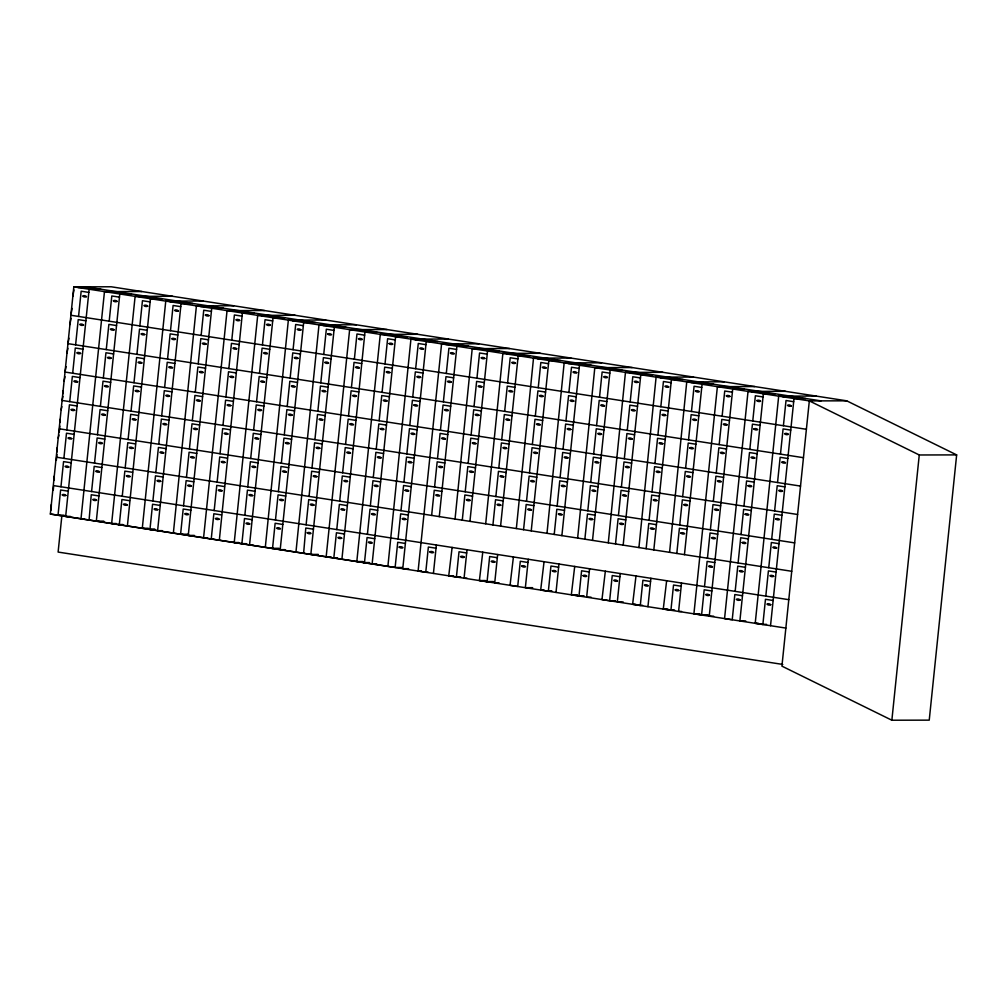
<?xml version="1.0" encoding="UTF-8"?>
<svg xmlns="http://www.w3.org/2000/svg" width="1007" height="1007" viewBox="0 0 1007 1007"><rect width="100%" height="100%" fill="white"/><g stroke="black" fill="none" stroke-linecap="round" stroke-linejoin="round"><path stroke-width="1.5" d="M785.85 628.078L50.35 514.036L73.826 286.857L111.211 286.781L846.711 400.824L956.65 454.9L929.234 720.143L891.862 720.219L781.923 666.143L809.326 400.899L846.711 400.824M51.206 509.945L51.332 504.494M53.245 490.296L53.723 485.638L788.783 599.681M54.29 480.175L54.265 476.097M56.342 460.337L56.946 454.509M57.223 451.778L57.21 447.7M58.947 435.049L58.192 438.146M59.275 431.94L59.879 426.112M60.294 422.021L60.143 419.29M61.88 406.652L61.125 409.748M62.95 396.355L62.094 400.446L797.594 514.489M63.227 393.624L63.076 390.892M64.977 376.694L64.058 381.351M66.021 366.586L65.027 372.049L800.527 486.091M67.91 348.296L66.991 352.953M68.954 338.188L67.96 343.651L803.46 457.694M71.006 318.35L69.936 324.556M72.038 308.432L70.893 315.254L806.393 429.297M73.939 289.953L72.869 296.159M60.949 486.822L63.554 461.609L71.207 462.792M63.882 458.424L66.487 433.211L74.153 434.395M66.814 430.027L69.42 404.814L77.086 405.997M69.747 401.629L72.353 376.417L80.019 377.6M72.68 373.232L75.286 348.007L82.952 349.202M75.613 344.835L78.231 319.609L85.885 320.805M78.559 316.437L81.164 291.212L88.817 292.408M61.893 515.534L58.116 552.075L782.766 664.431M91.587 491.58L94.192 466.354L101.858 467.55M94.532 463.182L97.138 437.957L104.791 439.14M97.465 434.785L100.071 409.559L107.724 410.743M100.398 406.387L103.004 381.162L110.669 382.345M103.331 377.99L105.936 352.765L113.602 353.948M106.264 349.58L108.869 324.367L116.535 325.551M109.197 321.183L111.802 295.97L119.468 297.153M122.237 496.325L124.843 471.112L132.509 472.296M125.17 467.928L127.776 442.715L135.441 443.898M128.103 439.53L130.709 414.318L138.374 415.501M131.036 411.133L133.654 385.92L141.307 387.103M133.981 382.736L136.587 357.51L144.24 358.706M136.914 354.338L139.52 329.113L147.173 330.309M139.847 325.941L142.453 300.715L150.119 301.911M152.888 501.083L155.493 475.858L163.147 477.054M155.821 472.686L158.426 447.46L166.092 448.644M158.754 444.288L161.359 419.063L169.025 420.246M161.686 415.891L164.292 390.666L171.958 391.849M164.619 387.494L167.225 362.268L174.891 363.451M167.552 359.084L170.158 333.871L177.824 335.054M170.498 330.686L173.103 305.473L180.756 306.657M183.526 505.829L186.131 480.616L193.797 481.799M186.459 477.431L189.077 452.219L196.73 453.402M189.404 449.034L192.01 423.821L199.663 425.004M192.337 420.636L194.943 395.424L202.596 396.607M195.27 392.239L197.875 367.026L205.541 368.21M198.203 363.842L200.808 338.616L208.474 339.812M201.136 335.444L203.741 310.219L211.407 311.415M211.243 538.984L213.849 513.759L221.515 514.955M214.176 510.587L216.782 485.361L224.448 486.557M217.109 482.189L219.715 456.964L227.381 458.16M220.042 453.792L222.648 428.567L230.313 429.75M222.975 425.395L225.581 400.169L233.246 401.352M225.92 396.997L228.526 371.772L236.179 372.955M228.853 368.587L231.459 343.374L239.112 344.558M231.786 340.19L234.392 314.977L242.058 316.16M241.881 543.73L244.5 518.517L252.153 519.7M244.827 515.332L247.432 490.119L255.086 491.303M247.76 486.935L250.365 461.722L258.019 462.905M250.693 458.537L253.298 433.325L260.964 434.508M253.626 430.14L256.231 404.927L263.897 406.111M256.558 401.743L259.164 376.53L266.83 377.713M259.491 373.345L262.097 348.12L269.763 349.316M262.424 344.948L265.03 319.723L272.696 320.918M272.532 548.488L275.138 523.262L282.803 524.458M275.465 520.09L278.07 494.865L285.736 496.061M278.398 491.693L281.003 466.468L288.669 467.663M281.343 463.296L283.949 438.07L291.602 439.253M284.276 434.898L286.882 409.673L294.535 410.856M287.209 406.501L289.815 381.275L297.468 382.459M290.142 378.103L292.747 352.878L300.413 354.061M293.075 349.693L295.68 324.481L303.346 325.664M306.115 524.836L308.721 499.623L316.387 500.806M309.048 496.438L311.654 471.226L319.32 472.409M311.981 468.041L314.587 442.828L322.253 444.011M314.914 439.644L317.52 414.431L325.185 415.614M317.847 411.246L320.453 386.033L328.118 387.217M320.792 382.849L323.398 357.636L331.051 358.819M323.725 354.451L326.331 329.226L333.984 330.422M336.766 529.594L339.372 504.369L347.025 505.564M339.699 501.196L342.304 475.971L349.958 477.167M342.632 472.799L345.237 447.574L352.891 448.77M345.565 444.402L348.17 419.176L355.836 420.36M348.498 416.004L351.103 390.779L358.769 391.962M351.43 387.607L354.036 362.382L361.702 363.565M354.363 359.197L356.969 333.984L364.635 335.167M367.404 534.339L370.01 509.127L377.675 510.31M370.337 505.942L372.942 480.729L380.608 481.912M373.27 477.545L375.875 452.332L383.541 453.515M376.215 449.147L378.821 423.934L386.474 425.118M379.148 420.75L381.754 395.537L389.407 396.72M382.081 392.352L384.687 367.14L392.352 368.323M385.014 363.955L387.619 338.73L395.285 339.925M398.055 539.097L400.66 513.872L408.313 515.068M400.987 510.7L403.593 485.475L411.259 486.671M403.92 482.303L406.526 457.077L414.192 458.273M406.853 453.905L409.459 428.68L417.125 429.863M409.786 425.508L412.392 400.283L420.057 401.466M412.719 397.11L415.337 371.885L422.99 373.068M415.664 368.713L418.27 343.488L425.923 344.671M425.76 572.24L428.365 547.028L436.031 548.211M431.638 515.446L434.244 490.233L441.897 491.416M434.571 487.048L437.176 461.835L444.83 463.019M437.504 458.651L440.109 433.438L447.775 434.621M440.437 430.253L443.042 405.041L450.708 406.224M443.37 401.856L445.975 376.643L453.641 377.826M446.302 373.459L448.908 348.246L456.574 349.429M433.425 573.436L436.358 545.039M439.291 516.641L456.901 346.244L468.582 346.219M462.276 520.204L464.882 494.978L472.547 496.174M465.209 491.806L467.814 466.581L475.48 467.777M468.142 463.409L470.76 438.183L478.413 439.367M471.087 435.011L473.693 409.786L481.346 410.969M474.02 406.614L476.626 381.389L484.279 382.572M476.953 378.217L479.559 352.991L487.224 354.174M467.009 549.784L464.076 578.182L466.984 578.182M469.942 521.387L487.552 351.002L499.22 350.977M492.927 524.949L495.532 499.736L503.198 500.92M495.859 496.552L498.465 471.339L506.131 472.522M498.792 468.154L501.398 442.942L509.064 444.125M501.725 439.757L504.331 414.544L511.997 415.727M504.658 411.36L507.264 386.147L514.929 387.33M507.604 382.962L510.209 357.749L517.862 358.933M497.647 554.542L494.714 582.94L499.094 582.927M500.58 526.145L518.19 355.748L529.871 355.735M517.699 586.502L520.304 561.277L527.97 562.472M523.564 529.707L526.17 504.482L533.836 505.678M526.51 501.31L529.116 476.084L536.769 477.28M529.443 472.912L532.048 447.687L539.702 448.883M532.376 444.515L534.981 419.29L542.647 420.473M535.309 416.118L537.914 390.892L545.58 392.075M538.242 387.72L540.847 362.495L548.513 363.678M528.297 559.288L525.364 587.685L532.665 587.673M531.23 530.89L548.84 360.506L560.521 360.481M554.215 534.453L556.821 509.24L564.486 510.423M557.148 506.055L559.754 480.843L567.419 482.026M560.081 477.658L562.686 452.445L570.352 453.628M563.026 449.26L565.632 424.048L573.285 425.231M565.959 420.863L568.565 395.65L576.218 396.834M568.892 392.466L571.498 367.253L579.151 368.436M556.002 592.443L558.948 564.046M561.881 535.648L579.491 365.251L591.159 365.239M584.866 539.211L587.471 513.985L595.124 515.181M587.798 510.813L590.404 485.588L598.07 486.784M590.731 482.416L593.337 457.191L601.003 458.386M593.664 454.019L596.27 428.793L603.936 429.976M596.597 425.621L599.203 400.396L606.869 401.579M599.53 397.224L602.136 371.998L609.801 373.182M589.586 568.791L586.653 597.189L591.033 597.176M592.519 540.394L610.129 370.01L621.81 369.984M615.504 543.956L618.109 518.743L625.775 519.927M618.436 515.559L621.055 490.346L628.708 491.529M621.382 487.161L623.988 461.949L631.641 463.132M624.315 458.764L626.92 433.551L634.574 434.734M627.248 430.367L629.853 405.154L637.519 406.337M630.181 401.969L632.786 376.756L640.452 377.94M620.236 573.549L617.304 601.947L623.144 601.934M623.169 545.152L640.779 374.755L652.448 374.742M640.288 605.509L642.894 580.284L650.547 581.48M646.154 548.714L648.76 523.489L656.426 524.685M649.087 520.317L651.693 495.092L659.358 496.287M652.02 491.92L654.626 466.694L662.291 467.89M654.953 463.522L657.558 438.297L665.224 439.493M657.898 435.125L660.504 409.899L668.157 411.083M660.831 406.727L663.437 381.502L671.09 382.685M647.942 606.692L650.887 578.295M653.82 549.898L671.417 379.513L683.098 379.488M676.805 553.46L679.41 528.247L687.064 529.43M679.738 525.062L682.343 499.85L689.996 501.033M682.67 496.665L685.276 471.452L692.942 472.635M685.603 468.268L688.209 443.055L695.875 444.238M688.536 439.87L691.142 414.657L698.808 415.841M691.469 411.473L694.075 386.26L701.741 387.443M681.525 583.053L678.592 611.45L681.512 611.438M684.458 554.656L702.068 384.259L713.749 384.246M704.51 586.615L707.115 561.39L714.781 562.586M707.443 558.218L710.048 532.993L717.714 534.188M710.376 529.82L712.981 504.595L720.647 505.791M713.321 501.423L715.927 476.198L723.58 477.394M716.254 473.026L718.86 447.8L726.513 448.996M719.187 444.628L721.792 419.403L729.458 420.586M722.12 416.231L724.725 391.006L732.391 392.189M732.227 619.758L734.833 594.545L742.486 595.729M735.16 591.361L737.766 566.148L745.419 567.331M738.093 562.963L740.699 537.751L748.365 538.934M741.026 534.566L743.632 509.353L751.298 510.536M743.959 506.169L746.565 480.956L754.23 482.139M746.892 477.771L749.498 452.558L757.163 453.742M749.825 449.374L752.43 424.161L760.096 425.344M752.77 420.976L755.376 395.764L763.029 396.947M762.865 624.516L765.471 599.291L773.137 600.487M765.798 596.119L768.404 570.893L776.07 572.089M768.744 567.721L771.349 542.496L779.003 543.692M771.677 539.324L774.282 514.099L781.936 515.294M774.61 510.927L777.215 485.701L784.881 486.897M777.542 482.529L780.148 457.304L787.814 458.5M780.475 454.132L783.081 428.906L790.747 430.102M783.408 425.734L786.014 400.509L793.68 401.692M770.531 625.699L794.007 398.52L805.688 398.495M891.862 720.219L919.265 454.975L809.326 400.899L73.826 286.857M78.055 287.511L89.736 287.486M100.826 289.198L89.145 289.223L65.669 516.415L70.326 516.402M141.861 291.526L104.476 291.602L81.001 518.781L84.248 518.781M108.706 292.257L120.374 292.231M131.476 293.956L119.795 293.981L96.32 521.16L103.784 521.148M172.499 296.285L135.114 296.36L111.639 523.539L116.296 523.527M139.344 297.015L151.025 296.989M162.114 298.701L150.446 298.727L127.398 525.918M203.15 301.03L165.765 301.106L142.289 528.285L148.344 528.272M169.994 301.76L181.675 301.735M192.765 303.459L181.084 303.485L157.608 530.664L162.265 530.651M233.788 305.788L196.415 305.864L173.368 533.043M200.645 306.518L212.313 306.493M223.416 308.205L211.734 308.23L188.259 535.422L194.313 535.409M264.438 310.534L227.053 310.609L203.578 537.788L206.825 537.788M231.283 311.264L242.964 311.239M254.054 312.963L242.385 312.988L219.337 540.167M295.089 315.292L257.704 315.367L234.228 542.546L238.873 542.534M261.933 316.022L273.614 315.997M284.704 317.709L273.023 317.734L249.547 544.925L252.795 544.913M325.727 320.037L288.354 320.113L265.307 547.292M292.584 320.767L304.252 320.742M315.355 322.467L303.673 322.492L280.198 549.671L284.843 549.658M356.377 324.795L318.992 324.871L295.957 552.05M323.222 325.525L334.903 325.5M345.993 327.212L334.324 327.237L310.836 554.429L318.3 554.404M387.028 329.541L349.643 329.616L326.167 556.795L330.812 556.795M353.872 330.271L365.541 330.246M376.643 331.97L364.962 331.995L341.927 559.175M417.666 334.299L380.281 334.374L356.805 561.554L362.872 561.541M384.51 335.029L396.192 335.004M407.281 336.716L395.613 336.741L372.137 563.933L376.782 563.92M448.316 339.044L410.932 339.12L387.896 566.299M415.161 339.774L426.842 339.749M437.932 341.474L426.251 341.499L402.775 568.678L408.615 568.665M478.967 343.802L441.582 343.878L418.106 571.057L421.354 571.045M445.811 344.532L457.48 344.507M509.605 348.548L472.22 348.623L455.051 519.008M476.449 349.278L488.131 349.253M540.255 353.306L502.871 353.381L485.701 523.766M507.1 354.036L518.781 354.011M570.893 358.051L533.521 358.127L516.352 528.511M537.751 358.782L549.419 358.756M601.544 362.81L564.159 362.885L546.99 533.269M568.389 363.54L580.07 363.514M632.195 367.555L594.81 367.631L577.64 538.015M599.039 368.285L610.72 368.26M662.833 372.313L625.46 372.389L608.291 542.773M629.69 373.043L641.358 373.018M693.483 377.059L656.098 377.134L638.929 547.518M660.328 377.789L672.009 377.763M724.134 381.817L686.749 381.892L669.579 552.277M690.978 382.547L702.647 382.522M754.772 386.562L717.387 386.638L693.911 613.817L699.978 613.817M721.616 387.292L733.297 387.267M744.387 388.992L732.718 389.017L709.243 616.196L713.623 616.196M785.422 391.32L748.037 391.396L724.562 618.575L731.22 619.607M752.267 392.05L763.948 392.025M775.038 393.75L763.356 393.762L739.881 620.954L745.721 620.941M816.06 396.066L778.688 396.141L755.212 623.32L758.46 623.32M782.917 396.796L794.586 396.771M59.589 428.844L794.661 542.886M919.265 454.975L956.65 454.9M56.656 457.241L791.729 571.284M50.35 514.036L394.115 567.331M64.07 515.206L58.016 515.219L60.621 490.006L68.275 491.189M89.094 519.977L91.259 494.752L98.925 495.947M118.297 524.571L122.955 524.559M122.552 524.723L119.304 524.723L121.91 499.51L129.576 500.693M148.948 529.317L155.002 529.304M154.6 529.468L149.955 529.481L152.561 504.255L160.214 505.451M188.057 534.213L180.593 534.226L183.198 509.013L190.864 510.197M210.236 538.821L213.484 538.821M240.887 543.579L246.539 543.717M452.118 547.405L448.744 575.803L453.402 575.803M271.538 548.324L278.989 548.312M482.768 552.163L479.395 580.561L485.45 580.548M303.623 553.233L305.788 528.02L313.441 529.204M513.419 556.909L510.046 585.306L516.704 586.338M332.826 557.828L337.483 557.828M337.068 557.979L333.82 557.991L336.426 532.766L344.092 533.962M544.057 561.667L540.683 590.064L543.931 590.052M363.477 562.586L369.531 562.573M369.128 562.737L364.471 562.737L367.077 537.524L374.742 538.707M574.707 566.412L571.334 594.81L577.389 594.797M402.41 567.482L395.122 567.495L397.727 542.269L405.38 543.465M605.345 571.17L601.972 599.568L608.643 600.6M424.765 572.089L428.013 572.077M635.996 575.916L632.623 604.313L635.87 604.313M455.403 576.835L460.061 576.835M460.791 576.986L456.41 576.998L459.016 551.773L466.682 552.969M666.647 580.674L663.273 609.071L667.918 609.059M486.054 581.593L493.518 581.58M492.889 581.731L487.061 581.744L489.666 556.531L497.32 557.714M547.342 591.096L552 591.084M551.27 591.247L548.349 591.247L550.955 566.035L558.621 567.218M577.993 595.842L584.047 595.842M583.368 595.993L578.987 596.006L581.593 570.78L589.259 571.976M615.478 600.738L609.638 600.751L612.243 575.538L619.909 576.721M639.281 605.358L642.529 605.345M669.932 610.104L674.589 610.091M673.847 610.255L670.926 610.255L673.532 585.042L681.198 586.225M700.57 614.862L708.034 614.836M707.418 615L701.577 615.013L704.183 589.787L711.848 590.983M761.871 624.365L766.516 624.353M85.507 286.831L821.007 400.874M418.534 571.057L425.206 572.089M449.185 575.803L455.844 576.835M479.836 580.561L486.494 581.593M541.124 590.064L547.783 591.096M571.775 594.81L578.433 595.842M633.063 604.313L639.722 605.345M663.714 609.071L670.372 610.104M694.352 613.817L701.01 614.849M755.64 623.32L762.312 624.353M770.758 604.716A4.506 3.688 89.9 0 0 766.919 604.124A4.695 3.852 89.9 0 0 770.758 604.716M740.107 599.971A4.506 3.688 89.9 0 0 736.281 599.379A4.695 3.852 89.9 0 0 740.107 599.971M709.457 595.213A4.506 3.688 89.9 0 0 705.63 594.621A4.695 3.852 89.9 0 0 709.457 595.213M678.819 590.467A4.506 3.688 89.9 0 0 674.98 589.875A4.695 3.852 89.9 0 0 678.819 590.467M648.168 585.709A4.506 3.688 89.9 0 0 644.342 585.117A4.695 3.852 89.9 0 0 648.168 585.709M617.518 580.963A4.506 3.688 89.9 0 0 613.691 580.359A4.695 3.852 89.9 0 0 617.518 580.963M583.04 575.614A4.695 3.852 89.9 0 0 586.88 576.205A4.506 3.688 89.9 0 0 583.04 575.614M552.402 570.856A4.695 3.852 89.9 0 0 556.229 571.46A4.506 3.688 89.9 0 0 552.402 570.856M521.752 566.11A4.695 3.852 89.9 0 0 525.591 566.702A4.506 3.688 89.9 0 0 521.752 566.11M494.94 561.956A4.506 3.688 89.9 0 0 491.114 561.352A4.695 3.852 89.9 0 0 494.94 561.956M464.29 557.198A4.506 3.688 89.9 0 0 460.463 556.607A4.695 3.852 89.9 0 0 464.29 557.198M429.813 551.849A4.695 3.852 89.9 0 0 433.652 552.453A4.506 3.688 89.9 0 0 429.813 551.849M773.691 576.319A4.506 3.688 89.9 0 0 769.852 575.727A4.695 3.852 89.9 0 0 773.691 576.319M743.04 571.573A4.506 3.688 89.9 0 0 739.214 570.969A4.695 3.852 89.9 0 0 743.04 571.573M712.39 566.815A4.506 3.688 89.9 0 0 708.563 566.224A4.695 3.852 89.9 0 0 712.39 566.815M776.624 547.921A4.506 3.688 89.9 0 0 772.797 547.33A4.695 3.852 89.9 0 0 776.624 547.921M742.146 542.572A4.695 3.852 89.9 0 0 745.973 543.176A4.506 3.688 89.9 0 0 742.146 542.572M715.335 538.418A4.506 3.688 89.9 0 0 711.496 537.826A4.695 3.852 89.9 0 0 715.335 538.418M680.858 533.068A4.695 3.852 89.9 0 0 684.684 533.672A4.506 3.688 89.9 0 0 680.858 533.068M654.034 528.914A4.506 3.688 89.9 0 0 650.207 528.323A4.695 3.852 89.9 0 0 654.034 528.914M623.396 524.169A4.506 3.688 89.9 0 0 619.557 523.564A4.695 3.852 89.9 0 0 623.396 524.169M592.745 519.411A4.506 3.688 89.9 0 0 588.919 518.819A4.695 3.852 89.9 0 0 592.745 519.411M562.095 514.665A4.506 3.688 89.9 0 0 558.268 514.061A4.695 3.852 89.9 0 0 562.095 514.665M531.457 509.907A4.506 3.688 89.9 0 0 527.618 509.315A4.695 3.852 89.9 0 0 531.457 509.907M500.806 505.162A4.506 3.688 89.9 0 0 496.98 504.557A4.695 3.852 89.9 0 0 500.806 505.162M470.168 500.403A4.506 3.688 89.9 0 0 466.329 499.812A4.695 3.852 89.9 0 0 470.168 500.403M439.518 495.658A4.506 3.688 89.9 0 0 435.691 495.054A4.695 3.852 89.9 0 0 439.518 495.658M656.967 500.517A4.506 3.688 89.9 0 0 653.14 499.925A4.695 3.852 89.9 0 0 656.967 500.517M534.39 481.51A4.506 3.688 89.9 0 0 530.563 480.918A4.695 3.852 89.9 0 0 534.39 481.51M745.079 514.174A4.695 3.852 89.9 0 0 748.906 514.778A4.506 3.688 89.9 0 0 745.079 514.174M683.791 504.671A4.695 3.852 89.9 0 0 687.617 505.275A4.506 3.688 89.9 0 0 683.791 504.671M775.73 518.932A4.695 3.852 89.9 0 0 779.556 519.524A4.506 3.688 89.9 0 0 775.73 518.932M626.329 495.771A4.506 3.688 89.9 0 0 622.49 495.167A4.695 3.852 89.9 0 0 626.329 495.771M595.678 491.013A4.506 3.688 89.9 0 0 591.852 490.422A4.695 3.852 89.9 0 0 595.678 491.013M442.451 467.261A4.506 3.688 89.9 0 0 438.624 466.656A4.695 3.852 89.9 0 0 442.451 467.261M565.04 486.268A4.506 3.688 89.9 0 0 561.201 485.664A4.695 3.852 89.9 0 0 565.04 486.268M718.268 510.02A4.506 3.688 89.9 0 0 714.429 509.429A4.695 3.852 89.9 0 0 718.268 510.02M503.739 476.764A4.506 3.688 89.9 0 0 499.913 476.16A4.695 3.852 89.9 0 0 503.739 476.764M473.101 472.006A4.506 3.688 89.9 0 0 469.262 471.414A4.695 3.852 89.9 0 0 473.101 472.006M748.012 485.777A4.695 3.852 89.9 0 0 751.839 486.381A4.506 3.688 89.9 0 0 748.012 485.777M782.489 491.126A4.506 3.688 89.9 0 0 778.663 490.535A4.695 3.852 89.9 0 0 782.489 491.126M686.724 476.273A4.695 3.852 89.9 0 0 690.55 476.877A4.506 3.688 89.9 0 0 686.724 476.273M659.912 472.119A4.506 3.688 89.9 0 0 656.073 471.528A4.695 3.852 89.9 0 0 659.912 472.119M721.201 481.623A4.506 3.688 89.9 0 0 717.374 481.031A4.695 3.852 89.9 0 0 721.201 481.623M506.672 448.354A4.506 3.688 89.9 0 0 502.845 447.763A4.695 3.852 89.9 0 0 506.672 448.354M476.034 443.609A4.506 3.688 89.9 0 0 472.195 443.017A4.695 3.852 89.9 0 0 476.034 443.609M629.262 467.374A4.506 3.688 89.9 0 0 625.435 466.77A4.695 3.852 89.9 0 0 629.262 467.374M598.611 462.616A4.506 3.688 89.9 0 0 594.785 462.024A4.695 3.852 89.9 0 0 598.611 462.616M445.384 438.851A4.506 3.688 89.9 0 0 441.557 438.259A4.695 3.852 89.9 0 0 445.384 438.851M537.323 453.112A4.506 3.688 89.9 0 0 533.496 452.521A4.695 3.852 89.9 0 0 537.323 453.112M567.973 457.87A4.506 3.688 89.9 0 0 564.134 457.266A4.695 3.852 89.9 0 0 567.973 457.87M662.845 443.722A4.506 3.688 89.9 0 0 659.006 443.13A4.695 3.852 89.9 0 0 662.845 443.722M785.422 462.729A4.506 3.688 89.9 0 0 781.596 462.137A4.695 3.852 89.9 0 0 785.422 462.729M754.784 457.984A4.506 3.688 89.9 0 0 750.945 457.379A4.695 3.852 89.9 0 0 754.784 457.984M724.134 453.226A4.506 3.688 89.9 0 0 720.307 452.634A4.695 3.852 89.9 0 0 724.134 453.226M509.618 419.957A4.506 3.688 89.9 0 0 505.778 419.365A4.695 3.852 89.9 0 0 509.618 419.957M478.967 415.211A4.506 3.688 89.9 0 0 475.14 414.62A4.695 3.852 89.9 0 0 478.967 415.211M632.195 438.964A4.506 3.688 89.9 0 0 628.368 438.372A4.695 3.852 89.9 0 0 632.195 438.964M601.544 434.218A4.506 3.688 89.9 0 0 597.717 433.627A4.695 3.852 89.9 0 0 601.544 434.218M448.316 410.453A4.506 3.688 89.9 0 0 444.49 409.862A4.695 3.852 89.9 0 0 448.316 410.453M570.906 429.46A4.506 3.688 89.9 0 0 567.079 428.869A4.695 3.852 89.9 0 0 570.906 429.46M540.255 424.715A4.506 3.688 89.9 0 0 536.429 424.123A4.695 3.852 89.9 0 0 540.255 424.715M689.657 447.876A4.695 3.852 89.9 0 0 693.483 448.48A4.506 3.688 89.9 0 0 689.657 447.876M512.55 391.559A4.506 3.688 89.9 0 0 508.711 390.968A4.695 3.852 89.9 0 0 512.55 391.559M481.9 386.814A4.506 3.688 89.9 0 0 478.073 386.222A4.695 3.852 89.9 0 0 481.9 386.814M635.127 410.566A4.506 3.688 89.9 0 0 631.301 409.975A4.695 3.852 89.9 0 0 635.127 410.566M604.49 405.821A4.506 3.688 89.9 0 0 600.65 405.229A4.695 3.852 89.9 0 0 604.49 405.821M451.249 382.056A4.506 3.688 89.9 0 0 447.423 381.464A4.695 3.852 89.9 0 0 451.249 382.056M543.188 396.317A4.506 3.688 89.9 0 0 539.362 395.726A4.695 3.852 89.9 0 0 543.188 396.317M573.839 401.063A4.506 3.688 89.9 0 0 570.012 400.471A4.695 3.852 89.9 0 0 573.839 401.063M753.878 428.982A4.695 3.852 89.9 0 0 757.717 429.574A4.506 3.688 89.9 0 0 753.878 428.982M696.429 420.07A4.506 3.688 89.9 0 0 692.589 419.478A4.695 3.852 89.9 0 0 696.429 420.07M665.778 415.325A4.506 3.688 89.9 0 0 661.951 414.733A4.695 3.852 89.9 0 0 665.778 415.325M727.067 424.828A4.506 3.688 89.9 0 0 723.24 424.237A4.695 3.852 89.9 0 0 727.067 424.828M788.355 434.332A4.506 3.688 89.9 0 0 784.529 433.74A4.695 3.852 89.9 0 0 788.355 434.332M756.823 400.585A4.695 3.852 89.9 0 0 760.65 401.176A4.506 3.688 89.9 0 0 756.823 400.585M791.301 405.934A4.506 3.688 89.9 0 0 787.461 405.343A4.695 3.852 89.9 0 0 791.301 405.934M695.522 391.081A4.695 3.852 89.9 0 0 699.362 391.673A4.506 3.688 89.9 0 0 695.522 391.081M668.711 386.927A4.506 3.688 89.9 0 0 664.884 386.336A4.695 3.852 89.9 0 0 668.711 386.927M729.999 396.431A4.506 3.688 89.9 0 0 726.173 395.839A4.695 3.852 89.9 0 0 729.999 396.431M515.483 363.162A4.506 3.688 89.9 0 0 511.657 362.57A4.695 3.852 89.9 0 0 515.483 363.162M484.833 358.416A4.506 3.688 89.9 0 0 481.006 357.825A4.695 3.852 89.9 0 0 484.833 358.416M638.06 382.169A4.506 3.688 89.9 0 0 634.234 381.577A4.695 3.852 89.9 0 0 638.06 382.169M607.422 377.424A4.506 3.688 89.9 0 0 603.583 376.832A4.695 3.852 89.9 0 0 607.422 377.424M454.195 353.658A4.506 3.688 89.9 0 0 450.356 353.067A4.695 3.852 89.9 0 0 454.195 353.658M576.772 372.666A4.506 3.688 89.9 0 0 572.945 372.074A4.695 3.852 89.9 0 0 576.772 372.666M546.121 367.92A4.506 3.688 89.9 0 0 542.295 367.328A4.695 3.852 89.9 0 0 546.121 367.92M399.175 547.103A4.695 3.852 89.9 0 0 403.001 547.695A4.506 3.688 89.9 0 0 399.175 547.103M307.236 532.841A4.695 3.852 89.9 0 0 311.062 533.446A4.506 3.688 89.9 0 0 307.236 532.841M368.524 542.345A4.695 3.852 89.9 0 0 372.351 542.949A4.506 3.688 89.9 0 0 368.524 542.345M280.412 528.688A4.506 3.688 89.9 0 0 276.585 528.096A4.695 3.852 89.9 0 0 280.412 528.688M341.713 538.191A4.506 3.688 89.9 0 0 337.874 537.6A4.695 3.852 89.9 0 0 341.713 538.191M127.184 504.935A4.506 3.688 89.9 0 0 123.358 504.331A4.695 3.852 89.9 0 0 127.184 504.935M96.546 500.177A4.506 3.688 89.9 0 0 92.707 499.585A4.695 3.852 89.9 0 0 96.546 500.177M249.774 523.942A4.506 3.688 89.9 0 0 245.935 523.338A4.695 3.852 89.9 0 0 249.774 523.942M219.123 519.184A4.506 3.688 89.9 0 0 215.297 518.592A4.695 3.852 89.9 0 0 219.123 519.184M65.896 495.431A4.506 3.688 89.9 0 0 62.069 494.827A4.695 3.852 89.9 0 0 65.896 495.431M188.485 514.439A4.506 3.688 89.9 0 0 184.646 513.834A4.695 3.852 89.9 0 0 188.485 514.439M157.835 509.68A4.506 3.688 89.9 0 0 154.008 509.089A4.695 3.852 89.9 0 0 157.835 509.68M222.056 490.787A4.506 3.688 89.9 0 0 218.229 490.195A4.695 3.852 89.9 0 0 222.056 490.787M313.995 505.048A4.506 3.688 89.9 0 0 310.169 504.444A4.695 3.852 89.9 0 0 313.995 505.048M283.357 500.29A4.506 3.688 89.9 0 0 279.518 499.699A4.695 3.852 89.9 0 0 283.357 500.29M405.934 519.297A4.506 3.688 89.9 0 0 402.108 518.706A4.695 3.852 89.9 0 0 405.934 519.297M375.284 514.552A4.506 3.688 89.9 0 0 371.457 513.948A4.695 3.852 89.9 0 0 375.284 514.552M344.646 509.794A4.506 3.688 89.9 0 0 340.819 509.202A4.695 3.852 89.9 0 0 344.646 509.794M130.117 476.538A4.506 3.688 89.9 0 0 126.29 475.933A4.695 3.852 89.9 0 0 130.117 476.538M99.479 471.78A4.506 3.688 89.9 0 0 95.64 471.188A4.695 3.852 89.9 0 0 99.479 471.78M252.707 495.545A4.506 3.688 89.9 0 0 248.88 494.94A4.695 3.852 89.9 0 0 252.707 495.545M68.828 467.021A4.506 3.688 89.9 0 0 65.002 466.43A4.695 3.852 89.9 0 0 68.828 467.021M160.768 481.283A4.506 3.688 89.9 0 0 156.941 480.691A4.695 3.852 89.9 0 0 160.768 481.283M191.418 486.041A4.506 3.688 89.9 0 0 187.579 485.437A4.695 3.852 89.9 0 0 191.418 486.041M316.928 476.651A4.506 3.688 89.9 0 0 313.101 476.047A4.695 3.852 89.9 0 0 316.928 476.651M374.39 485.55A4.695 3.852 89.9 0 0 378.229 486.154A4.506 3.688 89.9 0 0 374.39 485.55M405.041 490.308A4.695 3.852 89.9 0 0 408.867 490.9A4.506 3.688 89.9 0 0 405.041 490.308M163.7 452.886A4.506 3.688 89.9 0 0 159.874 452.294A4.695 3.852 89.9 0 0 163.7 452.886M71.761 438.624A4.506 3.688 89.9 0 0 67.935 438.032A4.695 3.852 89.9 0 0 71.761 438.624M194.351 457.631A4.506 3.688 89.9 0 0 190.512 457.04A4.695 3.852 89.9 0 0 194.351 457.631M286.29 471.893A4.506 3.688 89.9 0 0 282.451 471.301A4.695 3.852 89.9 0 0 286.29 471.893M347.579 481.396A4.506 3.688 89.9 0 0 343.752 480.805A4.695 3.852 89.9 0 0 347.579 481.396M133.062 448.128A4.506 3.688 89.9 0 0 129.223 447.536A4.695 3.852 89.9 0 0 133.062 448.128M102.412 443.382A4.506 3.688 89.9 0 0 98.585 442.79A4.695 3.852 89.9 0 0 102.412 443.382M255.64 467.147A4.506 3.688 89.9 0 0 251.813 466.543A4.695 3.852 89.9 0 0 255.64 467.147M224.989 462.389A4.506 3.688 89.9 0 0 221.162 461.798A4.695 3.852 89.9 0 0 224.989 462.389M319.861 448.241A4.506 3.688 89.9 0 0 316.034 447.649A4.695 3.852 89.9 0 0 319.861 448.241M289.223 443.495A4.506 3.688 89.9 0 0 285.396 442.904A4.695 3.852 89.9 0 0 289.223 443.495M411.8 462.503A4.506 3.688 89.9 0 0 407.973 461.911A4.695 3.852 89.9 0 0 411.8 462.503M381.162 457.757A4.506 3.688 89.9 0 0 377.323 457.153A4.695 3.852 89.9 0 0 381.162 457.757M350.512 452.999A4.506 3.688 89.9 0 0 346.685 452.407A4.695 3.852 89.9 0 0 350.512 452.999M135.995 419.73A4.506 3.688 89.9 0 0 132.156 419.139A4.695 3.852 89.9 0 0 135.995 419.73M105.345 414.985A4.506 3.688 89.9 0 0 101.518 414.393A4.695 3.852 89.9 0 0 105.345 414.985M258.572 438.737A4.506 3.688 89.9 0 0 254.746 438.146A4.695 3.852 89.9 0 0 258.572 438.737M227.934 433.992A4.506 3.688 89.9 0 0 224.095 433.4A4.695 3.852 89.9 0 0 227.934 433.992M74.694 410.227A4.506 3.688 89.9 0 0 70.868 409.635A4.695 3.852 89.9 0 0 74.694 410.227M197.284 429.234A4.506 3.688 89.9 0 0 193.457 428.642A4.695 3.852 89.9 0 0 197.284 429.234M166.633 424.488A4.506 3.688 89.9 0 0 162.807 423.897A4.695 3.852 89.9 0 0 166.633 424.488M322.806 419.843A4.506 3.688 89.9 0 0 318.967 419.252A4.695 3.852 89.9 0 0 322.806 419.843M292.156 415.098A4.506 3.688 89.9 0 0 288.329 414.506A4.695 3.852 89.9 0 0 292.156 415.098M414.746 434.105A4.506 3.688 89.9 0 0 410.906 433.513A4.695 3.852 89.9 0 0 414.746 434.105M380.268 428.755A4.695 3.852 89.9 0 0 384.095 429.347A4.506 3.688 89.9 0 0 380.268 428.755M353.444 424.602A4.506 3.688 89.9 0 0 349.618 424.01A4.695 3.852 89.9 0 0 353.444 424.602M138.928 391.333A4.506 3.688 89.9 0 0 135.089 390.741A4.695 3.852 89.9 0 0 138.928 391.333M108.278 386.587A4.506 3.688 89.9 0 0 104.451 385.996A4.695 3.852 89.9 0 0 108.278 386.587M261.505 410.34A4.506 3.688 89.9 0 0 257.679 409.748A4.695 3.852 89.9 0 0 261.505 410.34M230.867 405.594A4.506 3.688 89.9 0 0 227.028 405.003A4.695 3.852 89.9 0 0 230.867 405.594M77.64 381.829A4.506 3.688 89.9 0 0 73.801 381.238A4.695 3.852 89.9 0 0 77.64 381.829M200.217 400.836A4.506 3.688 89.9 0 0 196.39 400.245A4.695 3.852 89.9 0 0 200.217 400.836M169.566 396.091A4.506 3.688 89.9 0 0 165.74 395.499A4.695 3.852 89.9 0 0 169.566 396.091M413.839 405.116A4.695 3.852 89.9 0 0 417.678 405.708A4.506 3.688 89.9 0 0 413.839 405.116M229.974 376.605A4.695 3.852 89.9 0 0 233.8 377.197A4.506 3.688 89.9 0 0 229.974 376.605M80.573 353.432A4.506 3.688 89.9 0 0 76.733 352.84A4.695 3.852 89.9 0 0 80.573 353.432M172.512 367.693A4.506 3.688 89.9 0 0 168.673 367.102A4.695 3.852 89.9 0 0 172.512 367.693M203.15 372.439A4.506 3.688 89.9 0 0 199.323 371.847A4.695 3.852 89.9 0 0 203.15 372.439M264.438 381.943A4.506 3.688 89.9 0 0 260.612 381.351A4.695 3.852 89.9 0 0 264.438 381.943M111.211 358.19A4.506 3.688 89.9 0 0 107.384 357.598A4.695 3.852 89.9 0 0 111.211 358.19M141.861 362.935A4.506 3.688 89.9 0 0 138.035 362.344A4.695 3.852 89.9 0 0 141.861 362.935M356.377 396.204A4.506 3.688 89.9 0 0 352.551 395.613A4.695 3.852 89.9 0 0 356.377 396.204M387.028 400.95A4.506 3.688 89.9 0 0 383.201 400.358A4.695 3.852 89.9 0 0 387.028 400.95M295.089 386.701A4.506 3.688 89.9 0 0 291.262 386.109A4.695 3.852 89.9 0 0 295.089 386.701M325.739 391.446A4.506 3.688 89.9 0 0 321.9 390.854A4.695 3.852 89.9 0 0 325.739 391.446M389.961 372.552A4.506 3.688 89.9 0 0 386.134 371.961A4.695 3.852 89.9 0 0 389.961 372.552M420.611 377.31A4.506 3.688 89.9 0 0 416.772 376.719A4.695 3.852 89.9 0 0 420.611 377.31M324.846 362.457A4.695 3.852 89.9 0 0 328.672 363.049A4.506 3.688 89.9 0 0 324.846 362.457M298.022 358.303A4.506 3.688 89.9 0 0 294.195 357.712A4.695 3.852 89.9 0 0 298.022 358.303M359.323 367.807A4.506 3.688 89.9 0 0 355.484 367.215A4.695 3.852 89.9 0 0 359.323 367.807M144.794 334.538A4.506 3.688 89.9 0 0 140.967 333.946A4.695 3.852 89.9 0 0 144.794 334.538M114.143 329.793A4.506 3.688 89.9 0 0 110.317 329.201A4.695 3.852 89.9 0 0 114.143 329.793M267.384 353.545A4.506 3.688 89.9 0 0 263.544 352.953A4.695 3.852 89.9 0 0 267.384 353.545M236.733 348.8A4.506 3.688 89.9 0 0 232.907 348.208A4.695 3.852 89.9 0 0 236.733 348.8M83.505 325.034A4.506 3.688 89.9 0 0 79.666 324.443A4.695 3.852 89.9 0 0 83.505 325.034M206.083 344.042A4.506 3.688 89.9 0 0 202.256 343.45A4.695 3.852 89.9 0 0 206.083 344.042M175.445 339.296A4.506 3.688 89.9 0 0 171.605 338.704A4.695 3.852 89.9 0 0 175.445 339.296M389.067 343.563A4.695 3.852 89.9 0 0 392.894 344.155A4.506 3.688 89.9 0 0 389.067 343.563M423.544 348.913A4.506 3.688 89.9 0 0 419.718 348.321A4.695 3.852 89.9 0 0 423.544 348.913M327.779 334.06A4.695 3.852 89.9 0 0 331.605 334.651A4.506 3.688 89.9 0 0 327.779 334.06M300.955 329.906A4.506 3.688 89.9 0 0 297.128 329.314A4.695 3.852 89.9 0 0 300.955 329.906M362.256 339.409A4.506 3.688 89.9 0 0 358.416 338.818A4.695 3.852 89.9 0 0 362.256 339.409M147.727 306.141A4.506 3.688 89.9 0 0 143.9 305.549A4.695 3.852 89.9 0 0 147.727 306.141M117.089 301.395A4.506 3.688 89.9 0 0 113.25 300.803A4.695 3.852 89.9 0 0 117.089 301.395M270.317 325.148A4.506 3.688 89.9 0 0 266.477 324.556A4.695 3.852 89.9 0 0 270.317 325.148M239.666 320.402A4.506 3.688 89.9 0 0 235.839 319.811A4.695 3.852 89.9 0 0 239.666 320.402M86.438 296.637A4.506 3.688 89.9 0 0 82.612 296.045A4.695 3.852 89.9 0 0 86.438 296.637M209.015 315.644A4.506 3.688 89.9 0 0 205.189 315.053A4.695 3.852 89.9 0 0 209.015 315.644M178.377 310.899A4.506 3.688 89.9 0 0 174.551 310.307A4.695 3.852 89.9 0 0 178.377 310.899"/></g></svg>
